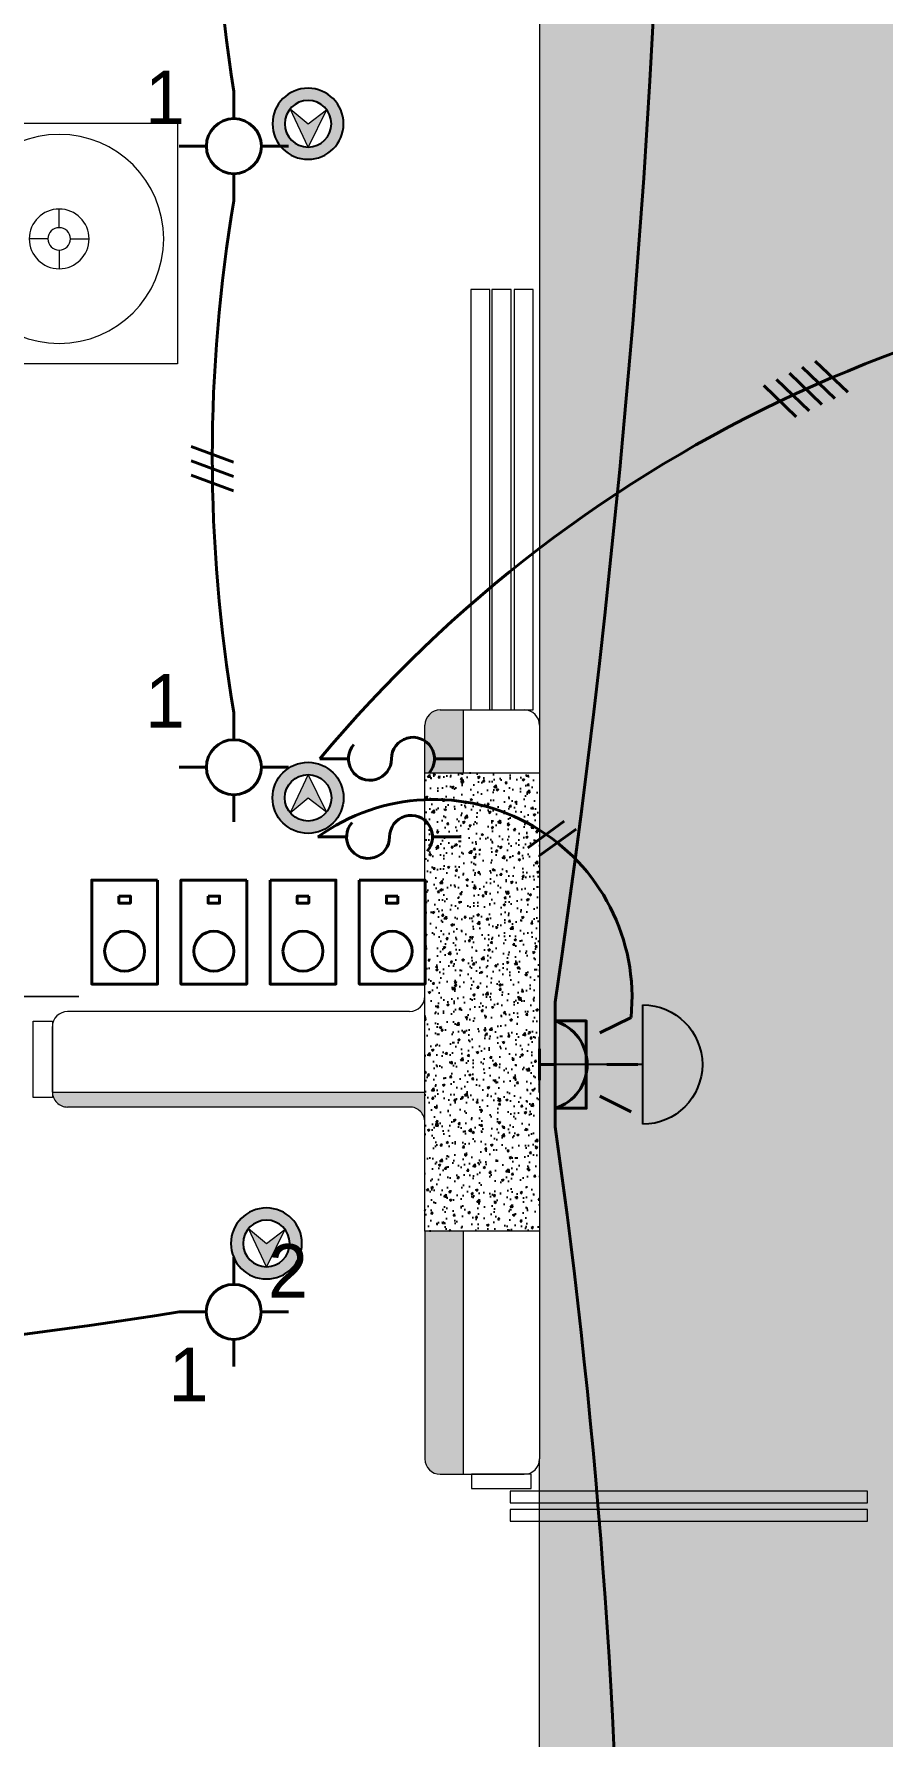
# Model space of a CAD drawing. Header units: metres. Extents: x 14 to 2416, y -346 to 476.
# Drawn here: x 55.679 to 57.9, y -86.514 to -82.058 of the extents above; entities that cross this region are included whole.
import ezdxf

# ---------------------------------------------------------------- set-up
doc = ezdxf.new("R2010")
doc.units = ezdxf.units.M
doc.linetypes.add('0', pattern=[0])
doc.layers.get('0').update_dxf_attribs({"linetype": '0', "lineweight": 20})
for name, color, linetype, lineweight in [('A-ANNO-TEXT', 20, 'Continuous', 13), ('A-DOOR', 35, 'Continuous', 5), ('A-WALL', 250, 'Continuous', 20), ('baños', 251, 'Continuous', 0), ('Columnas', 7, 'Continuous', 18), ('E Salida Interruptores', 22, 'Continuous', 40), ('E Salida Luces', 22, 'Continuous', 40), ('E Tuberia Emp Losa', 22, 'Continuous', 40), ('MAVA', 1, 'Continuous', 15), ('MOBILIARIOS', 252, 'Continuous', 0), ('piso', 253, 'Continuous', 0), ('SE-2', 252, 'Continuous', 9)]:
    doc.layers.add(name, color=color, linetype=linetype, lineweight=lineweight)
doc.layers.add('HATCH', color=8, linetype='Continuous')
doc.layers.add('MAVA Luminarias', color=1, linetype='Continuous')
doc.layers.add('hatch piso', color=253, linetype='Continuous', lineweight=0, transparency=0.7)
doc.layers.add('RELLENO SECCION', color=8, linetype='Continuous', lineweight=0, transparency=0.4)
doc.styles.add('CENTURY GOTHIC', font='GOTHIC.TTF')
doc.styles.get("Standard").update_dxf_attribs({"font": 'arial.ttf', "height": 0.1875})

# ---------------------------------------------------------------- blocks, each defined once
blk = doc.blocks.new('dl ip')
at = {"layer": 'MAVA', "transparency": 33554687}
h = blk.add_hatch(color=40, dxfattribs=at)
h.dxf.hatch_style = 1
h.paths.add_polyline_path([(94.75742601566844, -111.2087748606267), (94.71091809209081, -111.2482144905869), (94.6623739509123, -111.2113100501469), (94.71091809209065, -111.3091937605638)])
at = {"layer": 'MAVA Luminarias', "linetype": 'Continuous'}
h = blk.add_hatch(color=40, dxfattribs=at)
h.paths.add_polyline_path([(94.61796684585289, -111.2482144905869, 1), (94.80386933832872, -111.2482144905869, 1)])
h.paths.add_polyline_path([(94.77189736206773, -111.2482144905869, -1), (94.64993882211388, -111.2482144905869, -1)], flags=16)
at = {"layer": 'MAVA', "color": 40}
for p, q in [((94.71091809209081, -111.2482144905869), (94.6623739509123, -111.2113100501469)), ((94.6623739509123, -111.2113100501469), (94.71091809209065, -111.3091937605638)), ((94.71091809209065, -111.3091937605638), (94.75742601566844, -111.2087748606267)), ((94.75742601566844, -111.2087748606267), (94.71091809209081, -111.2482144905869))]:
    blk.add_line(p, q, dxfattribs=at)
at = {"layer": 'MAVA Luminarias', "color": 40, "linetype": 'Continuous'}
for radius in [0.09295124623791078, 0.06097926997692545]:
    blk.add_circle((94.71091809209081, -111.2482144905869), radius, dxfattribs=at)
blk = doc.blocks.new('SCONCE 1')
at = {"layer": 'MAVA Luminarias', "color": 5, "linetype": 'Continuous'}
for p, q in [((-1.373654099004398, 0.6793621716306149), (-1.373654099004398, 1.191046028972309)), ((-0.9313628887219636, 0.8161379680049095), (-0.9313628887219636, 1.054270232598014)), ((-1.373654099004398, 0.935204100301462), (-0.9313628887219636, 0.935204100301462))]:
    blk.add_line(p, q, dxfattribs=at)
blk.add_arc((-1.373654099004398, 0.935204100301462), 0.2558419286708471, 90, 270, dxfattribs=at)
blk = doc.blocks.new('A$C19a6c55b')
at = {"layer": 'A-DOOR'}
for points in [[(-1.728039933368564e-11, 3.562536612712151), (0.1553727816562969, 3.562536612712151), (0.1553727816562969, 3.600000000031727), (-1.728039933368564e-11, 3.600000000031727)], [(0.1005140850720636, 3.525121904975762), (1.035720050799682, 3.525121904975762), (1.035720050799682, 3.555408622386935), (0.1005140850720636, 3.555408622386935)], [(0.1005140850720636, 3.477433492034365), (1.035720050799682, 3.477433492034365), (1.035720050799682, 3.507720209445537), (0.1005140850720636, 3.507720209445537)], [(0.1005140850720636, 0.122566508029152), (1.035720050799682, 0.122566508029152), (1.035720050799682, 0.09227979061797953), (0.1005140850720636, 0.09227979061797953)], [(0.1005140850720636, 0.07487809508775456), (1.035720050799682, 0.07487809508775456), (1.035720050799682, 0.04459137767658206), (0.1005140850720636, 0.04459137767658206)], [(-1.728039933368564e-11, 0.0374633873513659), (0.1553727816562969, 0.0374633873513659), (0.1553727816562969, 3.178968199790688e-11), (-1.728039933368564e-11, 3.178968199790688e-11)]]:
    blk.add_lwpolyline(points, close=True, dxfattribs=at)
blk = doc.blocks.new('PL BASE 1N NASAS 09')
at = {"layer": 'HATCH'}
h = blk.add_hatch(dxfattribs=at)
h.set_pattern_fill('AR-CONC', color=256, scale=0.00032)
h.set_pattern_definition([(49.99999999999999, (0, 0), (0.05829909407872129, -0.005100507372448988), [0.006096000000000001, -0.067056]), (355, (0, 0), (-0.01127789485599019, 0.06113819047649125), [0.004876800000000001, -0.05364498693440001]), (100.4514447, (0.004858242240004529, -0.0004250411200033), (0.04702119906891305, 0.05603768061190244), [0.005180802815999999, -0.05698887827199999]), (46.18420000000001, (0, 0.01625599999999849), (0.08674529308548158, -0.01345354493847269), [0.009144000000000001, -0.100584]), (96.63555760999994, (0.007228768000004493, 0.01513487999999796), (0.07596932289648096, 0.07917635987127089), [0.0077712074048, -0.08548339461120001]), (351.1841511700001, (0, 0.01625599999999849), (0.07596932290079265, 0.07917635986737045), [0.007315189462400001, -0.0804671142144]), (21, (0.008127999999999247, 0.01219199999999887), (0.0485166052061224, -0.03272486341986804), [0.006096000000000001, -0.067056]), (326.0000000000001, (0.008127999999999247, 0.01219199999999887), (0.01977664907124706, 0.05894014915914217), [0.004876800000000001, -0.0536448]), (71.45144499999999, (0.01217105043198785, 0.009464928032002717), (0.06829325416918917, 0.02621528604348968), [0.005180802816000001, -0.056988780032]), (37.50000000000001, (0, 0), (0.0009883530401893813, 0.027057612439409), [0, -0.05299456, 0, -0.05445760000000001, 0, -0.05384800000000001]), (7.499999999999999, (0, 0), (0.02138229200329784, 0.03205778394179824), [0, -0.03104896, 0, -0.05177536000000001, 0, -0.0205232]), (327.5, (-0.01812544000000571, 0), (0.04338899045339885, -0.001833198077655502), [0, -0.02032, 0, -0.06339840000000001, 0, -0.0841248]), (317.5, (-0.02625344000000496, 0), (0.04740133804352578, 0.00813647713066657), [0, -0.026416, 0, -0.04210304, 0, -0.0597408])])
h.paths.add_polyline_path([(-93.38107123376187, -49.81379643551722), (-93.681071233762, -49.81379643551722), (-93.681071233762, -48.61425761970534), (-93.38107123376187, -48.61425761970534)])
at = {"layer": 'RELLENO SECCION', "true_color": 0xc7c8ca}
h = blk.add_hatch(color=9, dxfattribs=at)
h.dxf.hatch_style = 1
h.paths.add_polyline_path([(-93.58107123372532, -48.44971880321707), (-93.64107123376141, -48.44971880321707, 0.414213562373114), (-93.68107123376141, -48.48971880321706), (-93.68107123376141, -48.61425761970534), (-93.58107123372537, -48.61425761970534)])
h = blk.add_hatch(color=9, dxfattribs=at)
h.dxf.hatch_style = 1
edge = h.paths.add_edge_path()
edge.add_arc((-93.72113740671233, -49.52876909826641), 0.04000000000002046, 0, 89.86948625179913)
edge.add_line((-93.72104629100612, -49.48876920204243), (-94.6161729934094, -49.48885172189644))
edge.add_arc((-94.61609533931272, -49.44882705276679), 0.04002474446009788, 181.2770787638282, 269.888837396633, ccw=False)
edge.add_line((-94.65611014184299, -49.44971909960397), (-93.68107123376177, -49.44971909960397))
edge.add_line((-93.68107123376177, -49.44971909960397), (-93.68113740671231, -49.52876909826639))
h = blk.add_hatch(color=9, dxfattribs=at)
h.dxf.hatch_style = 1
h.paths.add_polyline_path([(-93.5810712337411, -49.81379643551722), (-93.68107123376207, -49.81379643551722), (-93.68107123376141, -50.40978222417171, 0.4142135623727923), (-93.64107123376141, -50.44978222417166), (-93.58107123374127, -50.44978222417164)])
at = {"layer": 'A-DOOR'}
for points in [[(-93.56079195270574, -48.44971880320541), (-93.51079195270579, -48.44971880320541), (-93.51079195270579, -47.34971880320539), (-93.56079195270574, -47.34971880320539)], [(-93.50578009168059, -48.44971880320541), (-93.45578009168052, -48.44971880320541), (-93.45578009168052, -47.34971880320539), (-93.50578009168059, -47.34971880320539)], [(-93.44773335294967, -48.44971880320541), (-93.3977333529496, -48.44971880320541), (-93.3977333529496, -47.34971880320539), (-93.44773335294967, -47.34971880320539)], [(-94.70610184362064, -49.26405496378254), (-94.65610184362063, -49.26405496378254), (-94.65610184362063, -49.46405496378247), (-94.70610184362064, -49.46405496378247)], [(-94.70609685873988, -49.26405496378273), (-94.65609685873987, -49.26405496378273), (-94.65609685873987, -49.46405496378266), (-94.70609685873988, -49.46405496378266)]]:
    blk.add_lwpolyline(points, close=True, dxfattribs=at)
at = {"layer": 'A-WALL'}
for p, q in [((-93.64107123376141, -48.44971880321707), (-93.42107123374107, -48.44971880321707)), ((-93.58107123372532, -48.44971880321705), (-93.58107123372537, -48.61425761970534)), ((-93.68107123376141, -48.61425761970534), (-93.68107123376141, -48.48971880321702)), ((-93.3810712337413, -48.48971880321707), (-93.3810712337413, -49.19971880325274)), ((-93.72106791259044, -49.23876227708696), (-94.61611346301454, -49.23884489501198)), ((-93.3810712337413, -49.19971880325274), (-93.3810712337413, -50.40978222417165)), ((-94.65609612269085, -49.44971909960397), (-94.65610756455042, -49.27839082796105)), ((-94.65611014184299, -49.44971909960397), (-93.68107123376177, -49.44971909960397)), ((-93.72114072820784, -49.48876909840429), (-94.6161729934094, -49.48885172189644)), ((-93.68107123376207, -49.81379643551722), (-93.68107123376141, -50.40978222417165)), ((-93.5810712337411, -49.81379643551722), (-93.58107123374127, -50.44978222417164)), ((-93.64107123376141, -50.44978222417166), (-93.42107123374107, -50.44978222417164)), ((-93.54107123374126, -50.44978222417164), (-93.4210712337413, -50.44978222417164))]:
    blk.add_line(p, q, dxfattribs=at)
at = {"layer": 'A-WALL', "transparency": 33554684}
for p, q in [((-93.54107123373399, -48.44971880319362), (-93.42107123373349, -48.44971880321707)), ((-93.51107123374108, -48.44971880320615), (-93.45107123374129, -48.44971880320615))]:
    blk.add_line(p, q, dxfattribs=at)
at = {"layer": 'A-WALL'}
for centre, start, end in [((-93.64107123376141, -48.48971880321706), 89.99999999999349, 179.9999999999438), ((-93.4210712337413, -48.48971880321707), 0, 89.99999998880445), ((-94.61611014184298, -49.2788448948741), 90.00475722784856, 180), ((-93.721071233762, -49.19876227722484), 270.0047572278485, 1.405347169332744e-09), ((-94.61610552823646, -49.44885171549979), 180, 270.0047576119317), ((-93.72113740671232, -49.52876909826639), 359.9999999999886, 90.00475761193174), ((-93.64107123376141, -50.40978222417165), 180.0000000000554, 270.0000000000065), ((-93.4210712337413, -50.40978222417165), 270, 0)]:
    blk.add_arc(centre, 0.04, start, end, dxfattribs=at)
at = {"layer": 'Columnas'}
blk.add_lwpolyline([(-93.38107123376187, -49.81379643551722), (-93.681071233762, -49.81379643551722), (-93.681071233762, -48.61425761970534), (-93.38107123376187, -48.61425761970534)], close=True, dxfattribs=at)
at = {"layer": 'piso'}
blk.add_line((-93.38107123374107, -42.00971909964001), (-93.3810712337413, -48.48971880321707), dxfattribs=at)
at = {"layer": 'piso', "transparency": 33554687}
blk.add_line((-93.38148344778719, -54.08978867468981), (-93.3810712337413, -50.40978222417165), dxfattribs=at)
at = {"layer": 'SE-2'}
blk.add_blockref('A$C19a6c55b', (-93.55875762456046, -54.0497886747216), dxfattribs=at)
at = {"layer": 'baños', "linetype": 'Continuous'}
for tag, p in [('TRADENAME', (-121.6562016750018, -54.82733454534268)), ('MODELNUMBER', (-121.6562016749461, -54.82729221336881)), ('PRODUCT', (-121.6562016750575, -54.82737687731678)), ('MATERIAL', (-121.6562016751134, -54.82741920929088))]:
    blk.add_attdef(tag, p, '', height=2.5399184405861e-05, rotation=359.9999244952277, dxfattribs=at)
blk = doc.blocks.new('A$Ce5805d30')
at = {"layer": 'MOBILIARIOS'}
for p, q in [((0.5483206930186668, 0.5483204682521006, -0.3418091343978371), (2.472166329425818e-07, 0.5483204682521006, -0.3418091343978371)), ((2.472166329425818e-07, 0.5483204682521006, -0.3418091343978371), (2.472166329425818e-07, 2.245006669454597e-08, -0.3418091343978371)), ((0.5483206930186668, 2.245006669454597e-08, -0.3418091343978371), (0.5483206930186668, 0.5483204682521006, -0.3418091343978371)), ((0.263453916512816, 0.2954363413168153, -0.3418091343978371), (0.263453916512816, 0.3379780323409136, -0.3418091343978371)), ((0.2379289018983286, 0.2699113267023279, -0.3418091343978371), (0.1953872108742303, 0.2699113267023279, -0.3418091343978371)), ((0.263453916512816, 0.2443863120878689, -0.3418091343978371), (0.263453916512816, 0.2018446210637563, -0.3418091343978371)), ((0.288978931127275, 0.2699113267023279, -0.3418091343978371), (0.3315206221514018, 0.2699113267023279, -0.3418091343978371)), ((2.472166329425818e-07, 2.245006669454597e-08, -0.3418091343978371), (0.5483206930186668, 2.245006669454597e-08, -0.3418091343978371))]:
    blk.add_line(p, q, dxfattribs=at)
for radius in [0.238233469735058, 0.06806670563858801, 0.0255250146144705]:
    blk.add_circle((0.263453916512816, 0.2699113267023279, -0.3418091343978371), radius, dxfattribs=at)
blk = doc.blocks.new('PL MUEBLES 1N NASAS 09')
at = {"layer": 'hatch piso'}
h = blk.add_hatch(dxfattribs=at)
h.set_pattern_fill('AR-BRSTD', color=256, scale=0.002, angle=-90.00000000000001)
h.set_pattern_definition([(270, (32.50438192473212, 232.0100725299642), (0.1354836, -2.178742458197296e-17), []), (0, (32.50438192473212, 232.0100725299642), (0.1354836, 0.2032), [0.1354836, -0.1354836])])
h.paths.add_polyline_path([(77.64229406997623, 53.25491652137001), (75.08047333544067, 53.25491652137001), (75.08047333544044, 47.44807486002907), (74.08047333542248, 47.44807486007264), (74.08047333544073, 53.25357486007555), (64.20552944245787, 53.25357486007555), (64.20552944245782, 52.9535748600422), (68.88047333544063, 52.95357486001596), (68.880473335447, 32.95357486002914), (64.20554418686284, 32.95357486002335), (64.20554418684607, 32.65357486003462), (74.0804733354226, 32.65357486001759), (74.08047333542282, 38.4589972278072), (75.08047333544067, 38.45899722776363), (75.08047333544044, 32.65491652136998), (77.64229406997623, 32.65491652136998)])
h.paths.add_polyline_path([(72.26297461204848, 46.10878603823181), (72.26297461204848, 45.65878603823199), (72.68813298355411, 45.65878603823199), (72.68813298355411, 44.65878603823199), (70.08813298355398, 44.65878603823199), (70.08813298355398, 45.65878603823199), (70.50487204015616, 45.65878603823199), (70.50487204015616, 46.10878603823181)], flags=16)
h.paths.add_polyline_path([(70.19505878956664, 48.59953696519079), (70.19505878956664, 49.59953696519079), (71.89505878956669, 49.59953696519079), (71.89505878956669, 48.59953696519079)], flags=16)
edge = h.paths.add_edge_path(flags=16)
edge.add_arc((73.38047333544063, 47.14807486002934), 0.1000000000000227, 90, 180, ccw=False)
edge.add_line((73.38047333544063, 47.24807486002936), (73.78047333544049, 47.24807486002936))
edge.add_arc((73.78047333544055, 47.14807486002928), 0.1000000000000796, 3.26281224261038e-11, 90.00000000003263, ccw=False)
edge.add_line((73.88047333544063, 47.14807486002934), (73.8804733354406, 46.89807486002937))
edge.add_arc((73.78047333544062, 46.89807486002935), 0.0999999999999801, -90.00000000000819, 8.185452315956354e-12, ccw=False)
edge.add_line((73.7804733354406, 46.79807486002937), (73.38047333544051, 46.79807486002937))
edge.add_arc((73.38047333544048, 46.89807486002937), 0.09999999999999432, 180, 270.00000000001626, ccw=False)
edge.add_line((73.28047333544049, 46.89807486002937), (73.2804733354406, 47.14807486002934))
edge = h.paths.add_edge_path(flags=16)
edge.add_arc((71.0742145383112, 50.00336760197825), 0.25, 0, 360)
edge = h.paths.add_edge_path(flags=16)
edge.add_ellipse((71.53813297908363, 43.9233636517568), major_axis=(0.7999549386161108, 0.008490947165668672), ratio=0.4192585178968346, start_angle=0, end_angle=360)
h.paths.add_polyline_path([(72.68813298355411, 44.30739295435234), (73.48813298360068, 44.30739295435234), (73.48813298360068, 43.50739295430577), (72.68813298355411, 43.50739295430577)], flags=16)
h.paths.add_polyline_path([(70.08813298355398, 44.30739295435234), (70.08813298355398, 43.50739295430577), (69.28813298350741, 43.50739295430577), (69.28813298350741, 44.30739295435234)], flags=16)
h.paths.add_polyline_path([(70.19505878956664, 50.40719823876572), (70.19505878956664, 51.40719823876572), (71.89505878956669, 51.40719823876572), (71.89505878956669, 50.40719823876572)], flags=16)
edge = h.paths.add_edge_path(flags=16)
edge.add_ellipse((71.53813297908363, 41.98370843603601), major_axis=(0.7999549386161108, -0.008490947165668672), ratio=0.4192585178968346, start_angle=0, end_angle=360, ccw=False)
h.paths.add_polyline_path([(72.68813298355411, 42.39967913348704), (73.48813298360068, 42.39967913348704), (73.48813298360068, 41.59967913344047), (72.68813298355411, 41.59967913344047)], flags=16)
h.paths.add_polyline_path([(70.08813298355398, 42.39967913348704), (70.08813298355398, 41.59967913344047), (69.28813298350741, 41.59967913344047), (69.28813298350741, 42.39967913348704)], flags=16)
edge = h.paths.add_edge_path(flags=16)
edge.add_line((73.28047333544072, 52.59594413940195), (73.28047333544063, 52.84594413940189))
edge.add_arc((73.38047333544061, 52.84594413940191), 0.0999999999999801, 89.99999999999193, 180.0000000000081, ccw=False)
edge.add_line((73.38047333544063, 52.94594413940189), (73.78047333544072, 52.94594413940189))
edge.add_arc((73.78047333544069, 52.84594413940195), 0.09999999999993747, -3.26281224261038e-11, 89.99999999998369, ccw=False)
edge.add_line((73.88047333544063, 52.84594413940189), (73.88047333544071, 52.59594413940195))
edge.add_arc((73.78047333544073, 52.59594413940194), 0.0999999999999801, -90.00000000000819, 8.185452315956354e-12, ccw=False)
edge.add_line((73.78047333544072, 52.49594413940196), (73.38047333544063, 52.49594413940196))
edge.add_arc((73.38047333544066, 52.59594413940189), 0.09999999999993747, 179.9999999999674, 269.99999999998374, ccw=False)
h.paths.add_polyline_path([(72.68813298355411, 41.24828604956082), (72.68813298355411, 40.24828604956082), (72.26297461204848, 40.24828604956082), (72.26297461204848, 39.798286049561), (70.50487204015616, 39.798286049561), (70.50487204015616, 40.24828604956082), (70.08813298355398, 40.24828604956082), (70.08813298355398, 41.24828604956082)], flags=16)
edge = h.paths.add_edge_path(flags=16)
edge.add_line((73.38047333544051, 39.0989972277639), (73.7804733354406, 39.0989972277639))
edge.add_arc((73.78047333544063, 38.99899722776391), 0.09999999999999432, 0, 90.00000000001631, ccw=False)
edge.add_line((73.88047333544063, 38.99899722776391), (73.88047333544051, 38.74899722776394))
edge.add_arc((73.78047333544049, 38.74899722776394), 0.1000000000000227, -90, 0, ccw=False)
edge.add_line((73.78047333544049, 38.64899722776391), (73.38047333544063, 38.64899722776391))
edge.add_arc((73.38047333544057, 38.74899722776399), 0.1000000000000796, 180.0000000000326, 270.00000000003257, ccw=False)
edge.add_line((73.28047333544049, 38.74899722776394), (73.2804733354406, 38.99899722776391))
edge.add_arc((73.38047333544057, 38.99899722776394), 0.0999999999999659, 90.00000000003263, 180.0000000000163, ccw=False)
edge = h.paths.add_edge_path(flags=0)
edge.add_line((70.48365891830525, 36.79522317820329), (70.4398800839295, 36.82292017399391))
edge.add_line((70.4398800839295, 36.82292017399391), (70.4131478727083, 36.78066631164694))
edge.add_line((70.4131478727083, 36.78066631164694), (70.32864014801484, 36.83413073408965))
edge.add_arc((70.19497909190825, 36.62286142235588), 0.2499999999999819, 57.68021319181359, 237.6802131918136)
edge.add_line((70.06131803580166, 36.41159211062211), (70.14582576049537, 36.3581276881792))
edge.add_line((70.14582576049537, 36.3581276881792), (70.11909354927406, 36.3158738258324))
edge.add_line((70.11909354927406, 36.3158738258324), (70.1731394557655, 36.28168129270685))
edge.add_arc((71.25621804709692, 35.97743506840928), 1.124999999999911, 133.3709649465783, 164.3094841489595, ccw=False)
edge = h.paths.add_edge_path(flags=16)
edge.add_arc((70.00419201307986, 35.98652027748952), 0.2909391300207996, 89.2588743430332, 335.97933893623923, ccw=False)
edge.add_line((70.00795522989785, 36.27743506841023), (70.1079552298981, 36.2774350684102))
edge.add_line((70.1079552298981, 36.2774350684102), (70.1079552298981, 36.22743506841022))
edge.add_line((70.1079552298981, 36.22743506841022), (70.00795522989739, 36.22743506841022))
edge.add_arc((70.00795522989732, 35.97743506841022), 0.25, 89.99999999998371, 269.9999999999902)
edge.add_line((70.00795522989728, 35.72743506841022), (70.10795522989741, 35.72743506841022))
edge.add_line((70.10795522989741, 35.72743506841022), (70.10795522989719, 35.67743506841012))
edge.add_line((70.10795522989719, 35.67743506841012), (70.17985118550013, 35.67743506841003))
edge.add_line((70.17985118550013, 35.67743506841003), (70.11909354927406, 35.63899631098781))
edge.add_line((70.11909354927406, 35.63899631098781), (70.14582576049537, 35.59674244864101))
edge.add_line((70.14582576049537, 35.59674244864101), (70.06131803580149, 35.54327802619801))
edge.add_arc((70.19497909190824, 35.33200871446432), 0.2499999999999934, 122.3197868082271, 302.3197868081512)
edge.add_line((70.3286401480147, 35.12073940273046), (70.4131478727083, 35.17420382517327))
edge.add_line((70.4131478727083, 35.17420382517327), (70.4398800839295, 35.1319499628263))
edge.add_line((70.4398800839295, 35.1319499628263), (70.35537235923601, 35.07848554038364))
edge.add_arc((70.18980004316087, 35.32865709781886), 0.3000000000000866, 211.2742799023337, 303.49798923904575, ccw=False)
edge.add_arc((70.28470962891768, 34.84717721287504), 0.4790926908531943, -37.75931426553501, 137.1634994422355, ccw=False)
edge.add_arc((70.6181354084435, 34.76621458644701), 0.2171929796369701, 282.0494044415422, 481.7281917725827)
edge.add_line((70.5039157446194, 34.95094860821749), (70.54397861828869, 35.04257265611608))
edge.add_line((70.54397861828869, 35.04257265611608), (70.58979064223826, 35.02254121928166))
edge.add_line((70.58979064223826, 35.02254121928166), (70.54972776856889, 34.93091717138276))
edge.add_arc((70.78995102193791, 34.85629014508434), 0.2515480163176458, -29.977208623414526, 162.7422291662654, ccw=False)
edge.add_line((71.00784800806281, 34.73060280303662), (71.04791088173232, 34.82222685093558))
edge.add_line((71.04791088173232, 34.82222685093558), (71.09372290568177, 34.80219541410091))
edge.add_line((71.09372290568177, 34.80219541410091), (71.12252649154783, 34.86806939889908))
edge.add_line((71.12252649154783, 34.86806939889908), (71.1334043820147, 34.79700112235417))
edge.add_line((71.1334043820147, 34.79700112235417), (71.18282877310111, 34.80456614487588))
edge.add_line((71.18282877310111, 34.80456614487588), (71.19795881814392, 34.70571736270335))
edge.add_arc((71.44301081336786, 34.75706609966703), 0.2503740664505842, 5.569938851973177, 191.8346553073248, ccw=False)
edge.add_line((71.69220272900674, 34.78136758791845), (71.67707268396379, 34.88021637009109))
edge.add_line((71.67707268396379, 34.88021637009109), (71.72649707505019, 34.8877813926126))
edge.add_line((71.72649707505019, 34.8877813926126), (71.71561918458355, 34.95884966915656))
edge.add_line((71.71561918458355, 34.95884966915656), (71.76280808590553, 34.90460728698221))
edge.add_line((71.76280808590553, 34.90460728698221), (71.80053091865756, 34.93742478062785))
edge.add_line((71.80053091865756, 34.93742478062785), (71.86616590594875, 34.86197911512375))
edge.add_arc((72.07366298416885, 35.00436117733337), 0.2516499336557487, 47.586710559375774, 214.4574572161482, ccw=False)
edge.add_line((72.24339423346777, 35.19015405157879), (72.17775924617666, 35.26559971708247))
edge.add_line((72.17775924617666, 35.26559971708247), (72.21548207892869, 35.29841721072793))
edge.add_line((72.21548207892869, 35.29841721072793), (72.16120610725665, 35.36080599105202))
edge.add_line((72.16120610725665, 35.36080599105202), (72.23912736835058, 35.33311992811727))
edge.add_line((72.23912736835058, 35.33311992811727), (72.25586750521842, 35.38023434011251))
edge.add_line((72.25586750521842, 35.38023434011251), (72.35009632920836, 35.34675406637668))
edge.add_arc((72.42344946373964, 35.58600269563753), 0.2502410616760513, 67.92434522055379, 252.9545688689378, ccw=False)
edge.add_line((72.5174976978879, 35.81789818632751), (72.42326887389748, 35.85137846006347))
edge.add_line((72.42326887389748, 35.85137846006347), (72.44000901076555, 35.89849287205865))
edge.add_line((72.44000901076555, 35.89849287205865), (72.37226229730521, 35.92256383479929))
edge.add_line((72.37226229730521, 35.92256383479929), (72.44238290461084, 35.93844240095072))
edge.add_line((72.44238290461084, 35.93844240095072), (72.43134016512812, 35.98720773602298))
edge.add_line((72.43134016512812, 35.98720773602298), (72.52887083527327, 36.00929321498855))
edge.add_arc((72.44454272698913, 36.24652703388856), 0.2517759215585634, 95.9500134262143, 289.56847427955125, ccw=False)
edge.add_line((72.41844344044642, 36.49694656571191), (72.32091277030162, 36.47486108674644))
edge.add_line((72.32091277030162, 36.47486108674644), (72.30987003081913, 36.52362642181888))
edge.add_line((72.30987003081913, 36.52362642181888), (72.23974942351259, 36.50774785566722))
edge.add_line((72.23974942351259, 36.50774785566722), (72.2905173696027, 36.55865604834503))
edge.add_line((72.2905173696027, 36.55865604834503), (72.25511329697332, 36.59396258656756))
edge.add_line((72.25511329697332, 36.59396258656756), (72.3257263734188, 36.66477073182679))
edge.add_arc((72.14870601027216, 36.84130342293936), 0.2500000000000276, 315.0790306611175, 495.0790306611176)
edge.add_line((71.97168564712553, 37.01783611405193), (71.90107257068047, 36.94702796879307))
edge.add_line((71.90107257068047, 36.94702796879307), (71.8656684980511, 36.98233450701579))
edge.add_line((71.8656684980511, 36.98233450701579), (71.93628157449609, 37.05314265227432))
edge.add_arc((72.11193890494438, 36.94155232418589), 0.2081054998386675, -66.66126001738809, 147.5733142981679, ccw=False)
edge.add_arc((72.4600398191716, 37.86661616611086), 1.147321265390582, 197.4890942626398, 256.61195041888857, ccw=False)
edge.add_arc((71.34453005339905, 37.22257002107318), 0.3000000000000184, -4.056946773256527, 85.94305322670817, ccw=False)
edge.add_line((71.64377832119357, 37.20134564306127), (71.63670352852301, 37.10159622046302))
edge.add_line((71.63670352852301, 37.10159622046302), (71.58682881722387, 37.10513361679813))
edge.add_line((71.58682881722387, 37.10513361679813), (71.59390360989457, 37.20488303939655))
edge.add_arc((71.3445300533992, 37.22257002107347), 0.2499999999999791, 355.9430532266679, 535.9430532266679)
edge.add_line((71.09515649690383, 37.24025700275038), (71.08808170423293, 37.14050758015145))
edge.add_line((71.08808170423293, 37.14050758015145), (71.0382069929338, 37.14404497648678))
edge.add_line((71.0382069929338, 37.14404497648678), (71.03312050313633, 37.07232917590233))
edge.add_line((71.03312050313633, 37.07232917590233), (70.99907654134853, 37.1356540296149))
edge.add_line((70.99907654134853, 37.1356540296149), (70.9550373091119, 37.11197817643023))
edge.add_line((70.9550373091119, 37.11197817643023), (70.90768560274256, 37.20005664090368))
edge.add_arc((70.41794177396018, 37.58306046093398), 0.6217241703426248, 274.5528404303045, 321.9728396393702, ccw=False)
edge.add_line((70.46729328037719, 36.9632981090582), (70.5146449867463, 36.875219644585))
edge.add_line((70.5146449867463, 36.875219644585), (70.47060575450968, 36.85154379140064))
edge.add_line((70.47060575450968, 36.85154379140064), (70.42325404814054, 36.93962225587381))
edge.add_arc((70.68451263027005, 37.08708056613028), 0.3000000000000281, 117.21733312906969, 209.4410424654766, ccw=False)
edge.add_arc((71.72346180163836, 36.36551926102893), 1.536286398669192, 139.9591478279679, 198.8921358504717)
edge = h.paths.add_edge_path(flags=0)
edge.add_arc((71.25621804708152, 35.9774350684101), 0.6999999999999886, 0, 360)
edge = h.paths.add_edge_path(flags=16)
edge.add_line((73.38047333544063, 33.41112794839165), (73.78047333544049, 33.41112794839165))
edge.add_arc((73.78047333544055, 33.31112794839157), 0.1000000000000796, 3.26281224261038e-11, 90.00000000003263, ccw=False)
edge.add_line((73.88047333544063, 33.31112794839163), (73.88047333544051, 33.06112794839163))
edge.add_arc((73.78047333544049, 33.06112794839163), 0.1000000000000227, -90, 0, ccw=False)
edge.add_line((73.78047333544049, 32.96112794839161), (73.38047333544063, 32.96112794839161))
edge.add_arc((73.38047333544057, 33.06112794839169), 0.1000000000000796, 180.0000000000326, 270.00000000003257, ccw=False)
edge.add_line((73.28047333544049, 33.06112794839163), (73.2804733354406, 33.31112794839163))
edge.add_arc((73.38047333544063, 33.31112794839163), 0.1000000000000227, 90, 180, ccw=False)
at = {"layer": 'baños'}
blk.add_blockref('PL BASE 1N NASAS 09', (162.2615445691817, 88.20329366328178), dxfattribs=at)
at = {"layer": 'MOBILIARIOS', "xscale": -1.148053469821852, "yscale": 1.148053469821852, "zscale": 1.148053469821852, "rotation": 90}
blk.add_blockref('A$Ce5805d30', (67.93315684640334, 41.28863451193644, 0.3924151627622406), dxfattribs=at)
blk = doc.blocks.new('A$Cbef68299')
blk.add_blockref('PL MUEBLES 1N NASAS 09', (-30.76585977222419, -32.05349722771265))
blk = doc.blocks.new('A$Cc5be7df0')
at = {"layer": 'A-ANNO-TEXT'}
blk.add_blockref('A$Cbef68299', (4.149255276694817, 17.33699407663801), dxfattribs=at)
blk = doc.blocks.new('*U464')
at = {"layer": 'E Salida Luces', "flags": 128}
for points in [[(0.08605311879807676, 0.2721623183460906), (-0.08605311879807698, 0.2721623183460906), (-0.08605311879807687, -3.821526153217153e-17), (0.08605311879807687, 3.821526153217153e-17)], [(-0.01496792151010605, 0.2300979348947294), (0.01496792151010585, 0.2300979348947294), (0.01496792151010586, 0.2119278464815579), (-0.01496792151010605, 0.2119278464815579)]]:
    blk.add_lwpolyline(points, close=True, dxfattribs=at)
at = {"layer": 'E Salida Luces'}
blk.add_circle((-3.813050561257297e-17, 0.08586226543411613), 0.05230070778634399, dxfattribs=at)
blk = doc.blocks.new('*U560')
at = {"layer": 'E Salida Interruptores'}
for p, q in [((0.07499999999981811, -2.354198361452968e-17), (0, 0)), ((0.2999999999992725, -9.416793445811874e-17), (0.3749999999990906, -1.177099180726484e-16))]:
    blk.add_line(p, q, dxfattribs=at)
for centre, start, end in [((0.1312499999994543, -4.119847132535558e-17), 0, 221.8103148957325), ((0.2437499999996363, -7.651144674729284e-17), 180, 41.81031489573241)]:
    blk.add_arc(centre, 0.05625000000000001, start, end, dxfattribs=at)
blk = doc.blocks.new('*U462')
at = {"layer": 'E Salida Luces'}
for p, q in [((0.04075868159998275, 0.1630347263999282), (0.04075868159998239, 0.08151736319996404)), ((0.2394102529213012, 0.1233768949134516), (0.1578928897213369, 0.08282264699394551)), ((0.04075868159998171, -0.08151736319996436), (0.04075868159998239, 0.08151736319996404)), ((1.691355389077387e-16, 0.04075868159998209), (-1.691355389077387e-16, -0.04075868159998209)), ((0.04075868159998204, -1.708702623837155e-16), (0, 0)), ((0.2573792213405546, -1.07552855510562e-15), (0.1758618581405904, -7.320533068622126e-16)), ((0.04075868159998171, -0.08151736319996436), (0.04075868159998138, -0.1630347263999286)), ((0.2394102529213002, -0.1233768949134536), (0.1578928897213361, -0.08282264699394681))]:
    blk.add_line(p, q, dxfattribs=at)
blk.add_lwpolyline([(0.0407586815999816, -0.1141567546193933), (0.1222760447999816, -0.1141567546193936), (0.1222760447999826, 0.1141567546193926), (0.04075868159998255, 0.114156754619393)], close=True, dxfattribs=at)
blk.add_arc((0.005171605057192205, -2.710505431213761e-17), 0.1195751004268644, 287.3142766742068, 72.68572332579262, dxfattribs=at)
blk = doc.blocks.new('*U516')
at = {"layer": 'E Salida Luces', "linetype": 'Continuous'}
for p, q in [((-9.60157731100253e-10, 0.3583167230383078), (-9.60157731100253e-10, 0.1807167230382741)), ((-0.3576000009601417, 0.0007167230382740808), (-0.1800000009601577, 0.0007167230382740808)), ((0.1799999990398423, 0.0007167230382740808), (0.3575999990398831, 0.0007167230382740808)), ((-9.60157731100253e-10, -0.1792832769617259), (-9.60157731100253e-10, -0.3568832769617241))]:
    blk.add_line(p, q, dxfattribs=at)
blk.add_circle((-9.60157731100253e-10, 0.0007167230382740808), 0.18, dxfattribs=at)
blk = doc.blocks.new('*U370')
for p, q in [((0.0253141346895198, 1.36768563256124), (-1.049365633910415, -1.482582077079989)), ((0.9871624071160828, 1.36768563256124), (-0.0875173614838527, -1.482582077079989))]:
    blk.add_line(p, q)
blk = doc.blocks.new('*U511')
at = {"xscale": 0.03937007874015751, "yscale": 0.03937007874015751, "zscale": 0.03937007874015751, "rotation": 180.206991262193}
blk.add_blockref('*U370', (-0.001218886732827194, -0.002263535999192792), dxfattribs=at)
blk = doc.blocks.new('*U502')
at = {"layer": 'E Salida Luces', "linetype": 'Continuous'}
for p, q in [((-9.60157731100253e-10, 0.3583167230383078), (-9.60157731100253e-10, 0.1807167230382741)), ((-0.3576000009601417, 0.0007167230382740808), (-0.1800000009601577, 0.0007167230382740808)), ((0.1799999990398423, 0.0007167230382740808), (0.3575999990398831, 0.0007167230382740808)), ((-9.60157731100253e-10, -0.1792832769617259), (-9.60157731100253e-10, -0.3568832769617241))]:
    blk.add_line(p, q, dxfattribs=at)
blk.add_circle((-9.60157731100253e-10, 0.0007167230382740808), 0.18, dxfattribs=at)
blk = doc.blocks.new('*U726')
at = {"xscale": 0.03937007874015751, "yscale": 0.03937007874015751, "zscale": 0.03937007874015751, "rotation": 64.52755905273835}
blk.add_blockref('*U370', (-0.00151785742102313, 0.002080781192732124), dxfattribs=at)
blk = doc.blocks.new('*U728')
at = {"xscale": 0.03937007874015749, "yscale": 0.03937007874015749, "zscale": 0.03937007874015749, "rotation": 56.73775275219879}
blk.add_blockref('*U370', (-0.001222201166455443, 0.002266981729721776), dxfattribs=at)

msp = doc.modelspace()

# ---------------------------------------------------------------- linework, layer by layer
at = {"layer": 'E Salida Luces', "const_width": 0.004}
msp.add_lwpolyline([(55.79655164062027, -84.57617971477391), (51.56560754135717, -84.57617971477391)], dxfattribs=at)
at = {"layer": 'E Salida Luces'}
for centre, radius, start, end in [((29.34168316211204, -80.52376597186858), 27.99763912328447, 351.6468827448026, 8.35311725519575), ((60.78423871250683, -81.48836391343143), 4.638820696441869, 171.0775463859217, 188.9224536140795), ((60.14522148576341, -83.16352666612389), 4.000114183657614, 170.3634042968488, 189.6365957031512), ((59.17439339565624, -86.24708446059823), 3.578951104254418, 89.45378938805962, 140.1548181783932), ((56.72495126185744, -84.57900832243502), 0.5185971615849952, 354.2751780374051, 125.8043188610356), ((39.66448097482922, -87.38601300891547), 17.55232848436616, 351.9141187132085, 8.085881286797758), ((54.17634553359668, -73.77329853350403), 11.77916034700891, 260.8074516279667, 279.1925483720333)]:
    msp.add_arc(centre, radius, start, end, dxfattribs=at)

# ---------------------------------------------------------------- block references
at = {"layer": 'A-ANNO-TEXT'}
msp.add_blockref('A$Cc5be7df0', (14.73768280070863, -108.8631737913893), dxfattribs=at)
at = {"layer": 'E Salida Luces', "xscale": -0.4, "yscale": 0.4, "zscale": 0.4, "rotation": 180}
msp.add_blockref('*U516', (56.2015516410189, -82.35058692825854), dxfattribs=at)
at = {"layer": 'E Salida Luces', "yscale": 0.4, "zscale": 0.4}
for name, p, xscale in [('*U516', (56.2015516410189, -83.97646640398924), 0.4), ('*U502', (56.20113942618948, -85.40146640403582), -0.4)]:
    msp.add_blockref(name, p, dxfattribs=dict(at, xscale=xscale))
at = {"layer": 'E Salida Luces', "color": 1}
for name, p in [('*U464', (55.91568728291895, -84.54339809646223)), ('*U464', (56.14905927154208, -84.54339809646223)), ('*U462', (57.00155164061965, -84.75411571119488))]:
    msp.add_blockref(name, p, dxfattribs=at)
at = {"layer": 'E Salida Luces', "color": 1, "xscale": -1}
for p in [(56.38243126016521, -84.54339809646223), (56.61580324878833, -84.54339809646223)]:
    msp.add_blockref('*U464', p, dxfattribs=at)
at = {"layer": 'E Tuberia Emp Losa', "yscale": 0.9842519685039484, "zscale": 0.9842519685039484}
for name, p, xscale, rotation in [('*U726', (57.71488718217731, -82.97808788212254), -0.9842519685039484, 270), ('*U726', (57.74853577981209, -82.96205818677815), -0.9842519685039484, 270), ('*U726', (57.64758998690775, -83.01014727281131), -0.9842519685039484, 270), ('*U726', (57.68123858454253, -82.99411757746692), -0.9842519685039484, 270), ('*U511', (56.14528336568586, -83.17611186964088), 0.9842519685039484, 90.00000000000001), ('*U511', (56.14541801606494, -83.21338332151622), 0.9842519685039484, 90.00000000000001), ('*U728', (57.03384241613094, -84.16243987577036), 0.9842519685039484, 90.00000000000001)]:
    msp.add_blockref(name, p, dxfattribs=dict(at, xscale=xscale, rotation=rotation))
at = {"layer": 'E Tuberia Emp Losa', "xscale": -1}
for p in [(56.8015516406213, -83.95399556220475), (56.79656216753033, -84.15841579581577)]:
    msp.add_blockref('*U560', p, dxfattribs=at)
at = {"layer": 'MAVA Luminarias', "xscale": -1}
for p in [(151.1065713841446, 28.9559414532312), (150.9976621138841, 26.02595865622133)]:
    msp.add_blockref('dl ip', p, dxfattribs=at)
at = {"layer": 'MAVA Luminarias', "rotation": 180}
msp.add_blockref('dl ip', (151.1065713841446, -195.3043460249824), dxfattribs=at)
at = {"layer": 'MAVA Luminarias', "color": 251, "xscale": -0.6101999921123585, "yscale": 0.6101999921123585, "zscale": 0.6101999921123585}
msp.add_blockref('SCONCE 1', (56.43323401326776, -85.32477724582228), dxfattribs=at)

# ---------------------------------------------------------------- texts
at = {"layer": 'E Tuberia Emp Losa', "char_height": 0.14, "attachment_point": 5, "style": 'CENTURY GOTHIC'}
for s, insert, width in [('1 ', (56.02144402490259, -82.2230484397091), 0.276811983144125), ('1 ', (56.02144402490259, -83.80221432000052), 0.276811983144125), ('2 ', (56.34302074976083, -85.29397842732422), 0.276811983144125), ('1 ', (56.08291330770589, -85.56491891480982), 0.114490920734806)]:
    msp.add_mtext(s, dxfattribs=dict(at, insert=insert, width=width))

doc.saveas('drawing.dxf')
